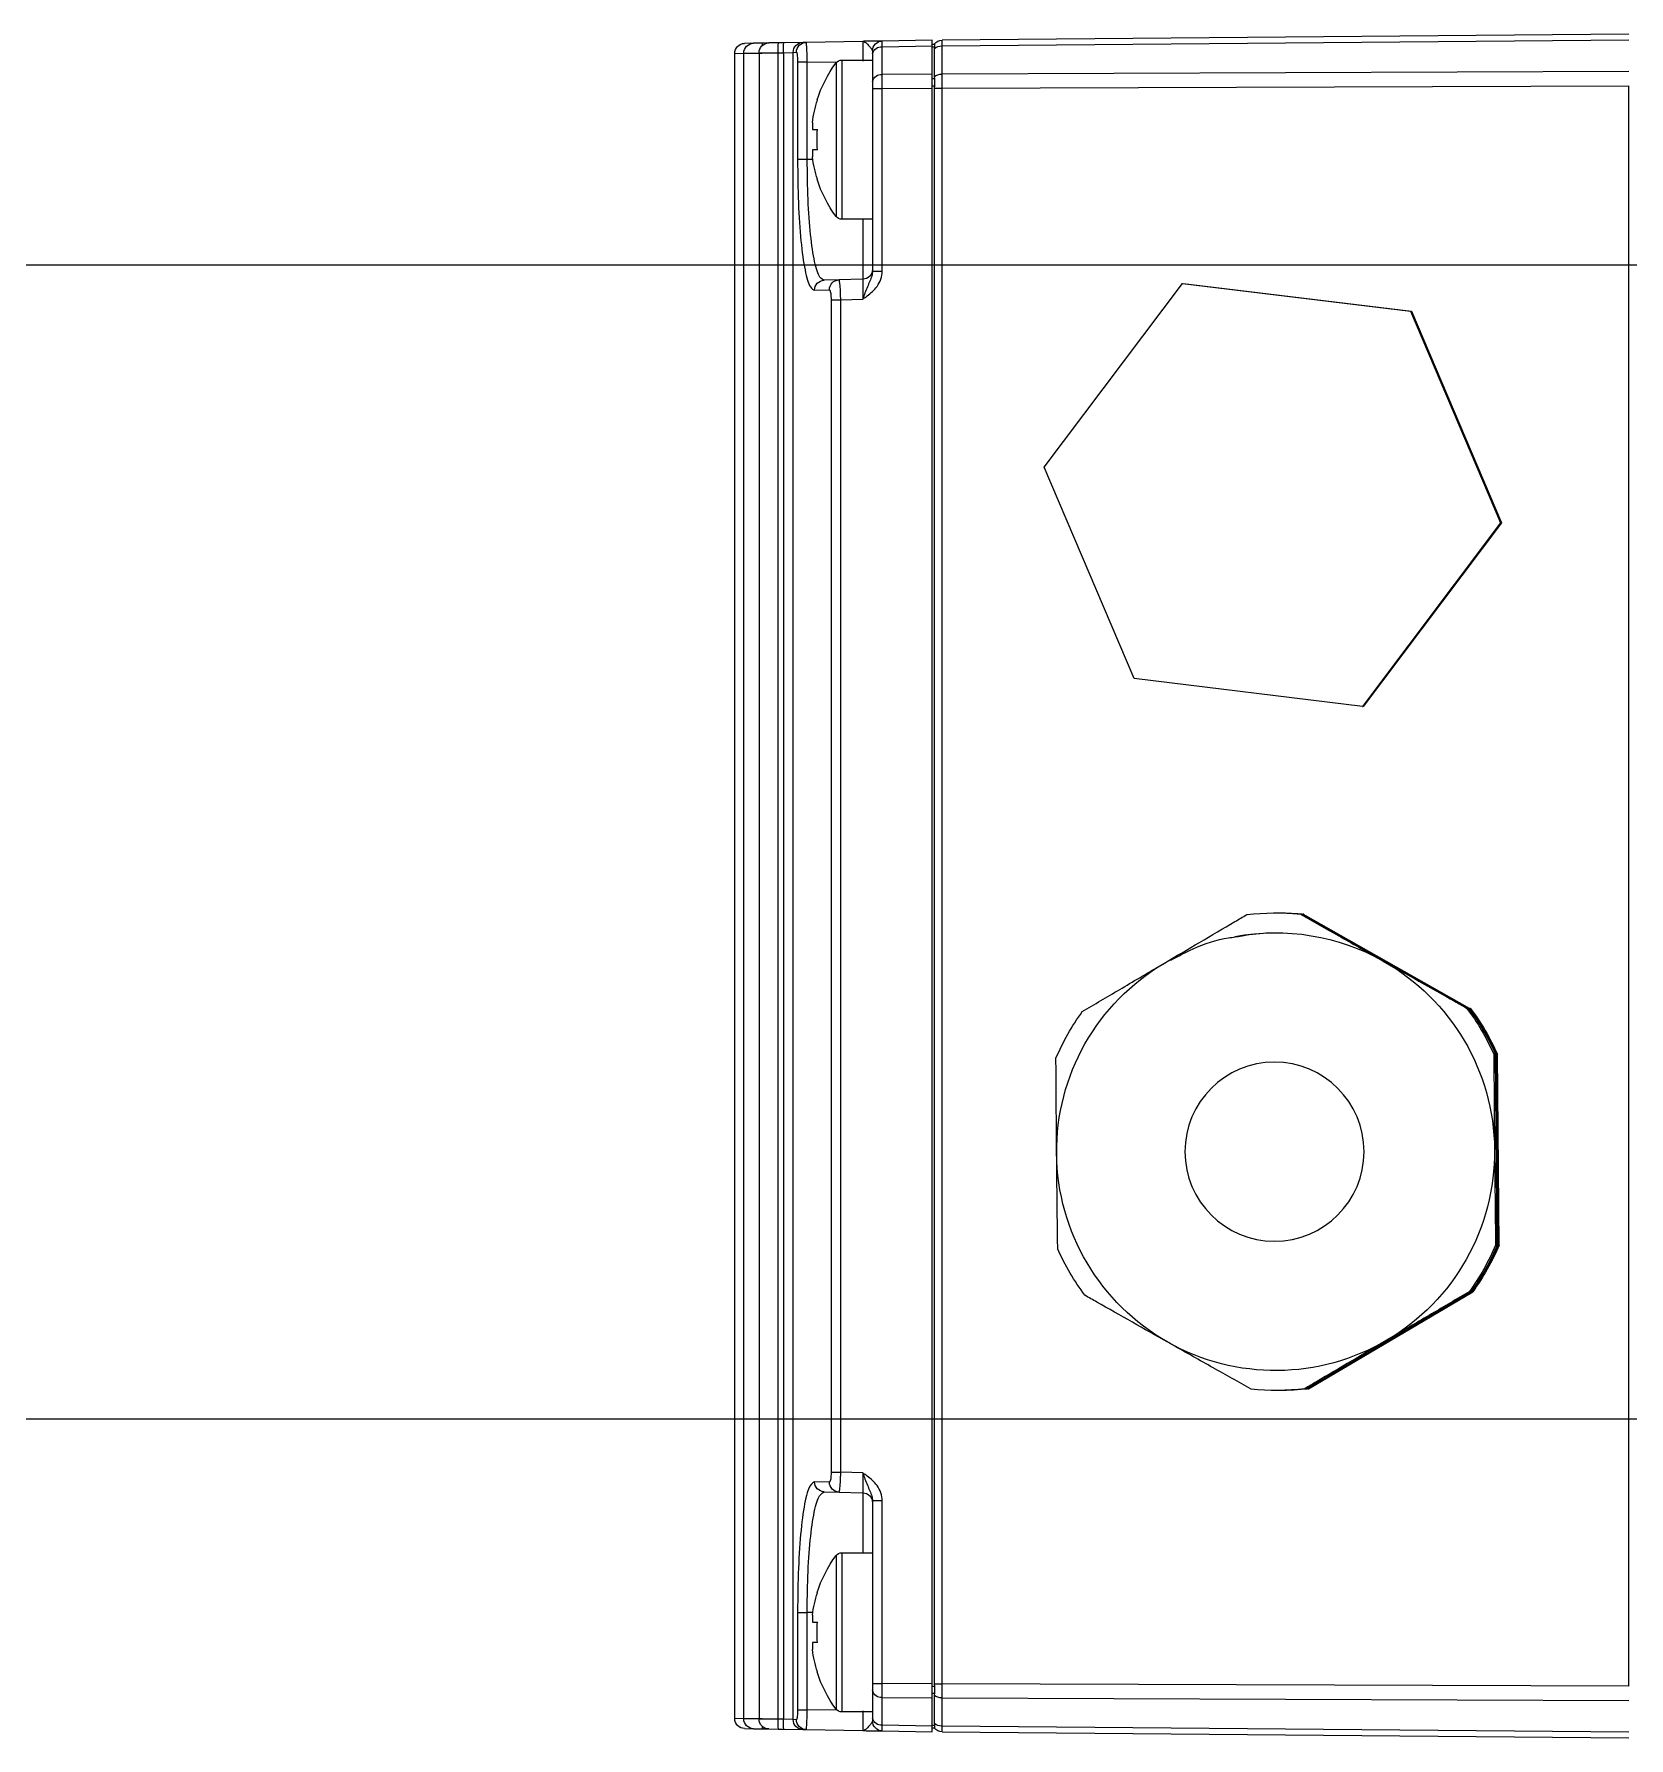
# Model space of a CAD drawing. Header units: centimetres. Extents: x 470464 to 524273, y 49611 to 59074.
# Drawn here: x 490361.16 to 490369.18, y 55170.36 to 55178.92 of the extents above; entities that cross this region are included whole.
import ezdxf

# ---------------------------------------------------------------- set-up
doc = ezdxf.new("R2010")
doc.units = ezdxf.units.CM
doc.header["$MEASUREMENT"] = 0
doc.layers.add('vinç', color=7, linetype='Continuous')

# ---------------------------------------------------------------- blocks, each defined once
blk = doc.blocks.new('DTJYJYTJRKILTULUTOTUŞ')
at = {"color": 30, "ltscale": 0.4, "true_color": 0xf26722, "elevation": 0}
blk.add_lwpolyline([(34748.232, 40110.94), (34748.232, 34810.94), (34690.232, 34810.94), (34690.232, 40110.94)], close=True, dxfattribs=at)
blk = doc.blocks.new('UHKJKLJLJLK')
at = {"color": 2, "linetype": 'Continuous', "lineweight": 25}
for p, q in [((-41132.697, 50426.852), (-41132.998, 50461.356)), ((-41132.705, 50461.356), (-41132.404, 50426.852)), ((-41130.987, 50426.852), (-41131.112, 50461.356)), ((-41130.405, 50461.356), (-41130.28, 50426.852)), ((-41130.405, 50461.356), (-41049.98, 50461.356)), ((-41050.105, 50426.852), (-41049.98, 50461.356)), ((-41049.273, 50461.356), (-41049.398, 50426.852)), ((-41047.981, 50426.852), (-41047.68, 50461.356)), ((-41047.387, 50461.356), (-41047.688, 50426.852)), ((-41108.235, 50454.794), (-41108.235, 50454.838)), ((-41108.235, 50454.838), (-41098.644, 50454.749)), ((-41098.644, 50454.705), (-41108.235, 50454.794)), ((-41071.939, 50454.949), (-41081.168, 50448.009)), ((-41071.939, 50454.905), (-41081.168, 50447.965)), ((-41071.939, 50454.905), (-41071.939, 50454.949)), ((-41061.314, 50450.427), (-41071.939, 50454.949)), ((-41061.314, 50450.383), (-41071.939, 50454.905)), ((-41108.235, 50454.746), (-41098.644, 50454.657)), ((-41108.235, 50454.659), (-41108.235, 50454.746)), ((-41098.644, 50454.749), (-41098.644, 50454.705)), ((-41098.644, 50454.657), (-41098.644, 50454.57)), ((-41115.453, 50445.252), (-41110.58, 50453.513)), ((-41110.58, 50453.469), (-41115.453, 50445.208)), ((-41115.453, 50445.16), (-41110.58, 50453.421)), ((-41110.58, 50453.513), (-41110.58, 50453.469)), ((-41110.58, 50453.421), (-41110.58, 50453.334)), ((-41096.324, 50453.337), (-41096.324, 50453.38)), ((-41091.605, 50444.986), (-41096.324, 50453.337)), ((-41096.324, 50453.289), (-41091.605, 50444.938)), ((-41096.324, 50453.201), (-41096.324, 50453.289)), ((-41061.314, 50450.383), (-41061.314, 50450.427)), ((-41059.918, 50438.965), (-41061.314, 50450.427)), ((-41059.918, 50438.921), (-41061.314, 50450.383)), ((-41081.168, 50447.965), (-41081.168, 50448.009)), ((-41081.168, 50447.965), (-41079.772, 50436.503)), ((-41115.453, 50445.208), (-41115.453, 50445.252)), ((-41115.453, 50445.073), (-41115.453, 50445.16)), ((-41091.605, 50445.03), (-41091.605, 50444.986)), ((-41091.605, 50444.938), (-41091.605, 50444.851)), ((-41115.542, 50443.794), (-41115.542, 50443.751)), ((-41115.542, 50443.703), (-41115.542, 50443.615)), ((-41091.542, 50443.751), (-41091.542, 50443.794)), ((-41091.542, 50443.615), (-41091.542, 50443.703)), ((-41069.147, 50431.981), (-41059.918, 50438.921)), ((-41059.918, 50438.921), (-41059.918, 50438.965)), ((-41079.772, 50436.503), (-41069.147, 50431.981)), ((-41132.404, 50426.852), (-41130.987, 50426.852)), ((-41130.28, 50426.852), (-41050.105, 50426.852)), ((-41130.28, 50426.457), (-41130.28, 50426.852)), ((-41050.105, 50426.457), (-41050.105, 50426.852)), ((-41049.398, 50426.852), (-41047.981, 50426.852)), ((-41132.649, 50423.848), (-41132.692, 50426.356)), ((-41132.692, 50426.356), (-41132.4, 50426.356)), ((-41132.498, 50426.356), (-41132.498, 50426.465)), ((-41132.4, 50426.356), (-41132.356, 50423.848)), ((-41132.4, 50426.356), (-41130.985, 50426.356)), ((-41132.352, 50426.356), (-41132.352, 50426.465)), ((-41132.263, 50426.457), (-41132.352, 50426.465)), ((-41130.847, 50426.457), (-41132.263, 50426.457)), ((-41130.967, 50423.848), (-41130.985, 50426.356)), ((-41130.985, 50426.356), (-41130.278, 50426.356)), ((-41130.758, 50426.465), (-41130.847, 50426.457)), ((-41130.758, 50426.356), (-41130.758, 50426.465)), ((-41130.28, 50426.457), (-41130.405, 50426.465)), ((-41130.405, 50426.356), (-41130.405, 50426.465)), ((-41050.105, 50426.457), (-41130.28, 50426.457)), ((-41130.278, 50426.356), (-41130.26, 50423.848)), ((-41130.278, 50426.356), (-41050.107, 50426.356)), ((-41050.125, 50423.848), (-41050.107, 50426.356)), ((-41050.107, 50426.356), (-41049.4, 50426.356)), ((-41049.98, 50426.465), (-41050.105, 50426.457)), ((-41049.98, 50426.356), (-41049.98, 50426.465)), ((-41049.538, 50426.457), (-41049.627, 50426.465)), ((-41049.627, 50426.356), (-41049.627, 50426.465)), ((-41048.122, 50426.457), (-41049.538, 50426.457)), ((-41049.4, 50426.356), (-41049.418, 50423.848)), ((-41049.4, 50426.356), (-41047.985, 50426.356)), ((-41048.033, 50426.465), (-41048.122, 50426.457)), ((-41048.033, 50426.356), (-41048.033, 50426.465)), ((-41048.029, 50423.848), (-41047.985, 50426.356)), ((-41047.985, 50426.356), (-41047.692, 50426.356)), ((-41047.887, 50426.356), (-41047.887, 50426.465)), ((-41047.692, 50426.356), (-41047.736, 50423.848)), ((-41132.356, 50423.848), (-41130.967, 50423.848)), ((-41132.002, 50423.356), (-41132.149, 50423.356)), ((-41130.614, 50423.356), (-41132.002, 50423.356)), ((-41131.692, 50423.356), (-41131.692, 50421.812)), ((-41130.26, 50423.356), (-41130.614, 50423.356)), ((-41130.26, 50423.848), (-41121.088, 50423.848)), ((-41130.26, 50423.356), (-41130.26, 50423.848)), ((-41121.088, 50423.356), (-41130.26, 50423.356)), ((-41123.692, 50421.812), (-41123.692, 50423.356)), ((-41121.088, 50423.848), (-41121.088, 50423.356)), ((-41059.297, 50423.848), (-41050.125, 50423.848)), ((-41059.297, 50423.356), (-41059.297, 50423.848)), ((-41050.125, 50423.356), (-41059.297, 50423.356)), ((-41056.692, 50423.356), (-41056.692, 50421.812)), ((-41050.125, 50423.356), (-41050.125, 50423.848)), ((-41049.771, 50423.356), (-41050.125, 50423.356)), ((-41048.383, 50423.356), (-41049.771, 50423.356)), ((-41049.418, 50423.848), (-41048.029, 50423.848)), ((-41048.692, 50421.812), (-41048.692, 50423.356)), ((-41048.236, 50423.356), (-41048.383, 50423.356)), ((-41132.582, 50420.021), (-41132.632, 50422.865)), ((-41120.68, 50422.87), (-41123.692, 50422.87)), ((-41120.648, 50421.673), (-41120.68, 50422.87)), ((-41119.68, 50422.865), (-41119.651, 50421.759)), ((-41060.734, 50421.759), (-41060.705, 50422.865)), ((-41059.705, 50422.87), (-41059.737, 50421.673)), ((-41056.692, 50422.87), (-41059.705, 50422.87)), ((-41047.753, 50422.865), (-41047.803, 50420.021)), ((-41123.692, 50421.812), (-41131.692, 50421.812)), ((-41131.609, 50421.582), (-41131.583, 50420.075)), ((-41123.839, 50421.522), (-41131.546, 50421.522)), ((-41120.629, 50420.925), (-41120.648, 50421.673)), ((-41119.651, 50421.759), (-41060.734, 50421.759)), ((-41119.651, 50421.274), (-41119.651, 50421.759)), ((-41060.734, 50421.274), (-41060.734, 50421.759)), ((-41059.737, 50421.673), (-41059.756, 50420.925)), ((-41048.692, 50421.812), (-41056.692, 50421.812)), ((-41048.839, 50421.522), (-41056.546, 50421.522)), ((-41048.802, 50420.075), (-41048.776, 50421.582)), ((-41129.686, 50420.57), (-41129.677, 50420.588)), ((-41128.207, 50420.588), (-41128.207, 50420.335)), ((-41127.177, 50420.335), (-41127.177, 50420.588)), ((-41125.708, 50420.588), (-41125.699, 50420.57)), ((-41120.149, 50421.192), (-41120.129, 50420.443)), ((-41060.734, 50421.274), (-41119.651, 50421.274)), ((-41060.256, 50420.443), (-41060.236, 50421.192)), ((-41054.686, 50420.57), (-41054.677, 50420.588)), ((-41053.207, 50420.588), (-41053.207, 50420.335)), ((-41052.177, 50420.335), (-41052.177, 50420.588)), ((-41050.708, 50420.588), (-41050.699, 50420.57)), ((-41132.579, 50419.857), (-41132.582, 50420.021)), ((-41132.562, 50418.898), (-41132.579, 50419.857)), ((-41131.583, 50420.075), (-41126.692, 50420.075)), ((-41131.583, 50419.591), (-41131.583, 50420.075)), ((-41128.207, 50420.335), (-41128.56, 50420.335)), ((-41126.825, 50420.335), (-41127.177, 50420.335)), ((-41126.692, 50420.355), (-41126.692, 50420.075)), ((-41126.692, 50419.591), (-41126.692, 50420.075)), ((-41053.692, 50420.355), (-41053.692, 50420.075)), ((-41053.692, 50420.075), (-41053.692, 50419.591)), ((-41053.692, 50420.075), (-41048.802, 50420.075)), ((-41053.207, 50420.335), (-41053.56, 50420.335)), ((-41051.825, 50420.335), (-41052.177, 50420.335)), ((-41048.802, 50420.075), (-41048.802, 50419.591)), ((-41047.806, 50419.857), (-41047.823, 50418.898)), ((-41047.803, 50420.021), (-41047.806, 50419.857)), ((-41132.558, 50418.627), (-41132.562, 50418.898)), ((-41132.082, 50419.533), (-41132.079, 50419.369)), ((-41132.079, 50419.369), (-41048.306, 50419.369)), ((-41132.079, 50419.369), (-41132.062, 50418.889)), ((-41048.323, 50418.889), (-41132.062, 50418.889)), ((-41132.062, 50418.889), (-41132.058, 50418.618)), ((-41126.692, 50419.591), (-41131.583, 50419.591)), ((-41048.802, 50419.591), (-41053.692, 50419.591)), ((-41048.327, 50418.618), (-41048.323, 50418.889)), ((-41048.323, 50418.889), (-41048.306, 50419.369)), ((-41048.306, 50419.369), (-41048.303, 50419.533)), ((-41047.823, 50418.898), (-41047.827, 50418.627)), ((-41132.549, 50418.144), (-41132.558, 50418.627)), ((-41132.544, 50417.841), (-41132.549, 50418.112)), ((-41132.547, 50418.109), (-41132.549, 50418.112)), ((-41132.058, 50418.618), (-41048.327, 50418.618)), ((-41132.058, 50418.618), (-41132.049, 50417.653)), ((-41048.336, 50417.653), (-41048.327, 50418.618)), ((-41047.836, 50418.112), (-41047.841, 50417.841)), ((-41047.836, 50418.112), (-41047.838, 50418.109)), ((-41047.827, 50418.627), (-41047.836, 50418.144)), ((-41132.536, 50417.376), (-41132.544, 50417.841)), ((-41132.536, 50417.372), (-41132.536, 50417.376)), ((-41132.528, 50416.926), (-41132.536, 50417.372)), ((-41048.336, 50417.653), (-41132.049, 50417.653)), ((-41132.044, 50417.815), (-41132.036, 50416.885)), ((-41048.349, 50416.885), (-41048.341, 50417.815)), ((-41047.849, 50417.372), (-41047.857, 50416.926)), ((-41047.841, 50417.841), (-41047.849, 50417.376)), ((-41047.849, 50417.376), (-41047.849, 50417.372)), ((-41132.036, 50416.885), (-41048.349, 50416.885)), ((-41132.032, 50416.885), (-41132.028, 50416.435)), ((-41132.028, 50416.433), (-41048.357, 50416.433)), ((-41048.357, 50416.435), (-41048.353, 50416.885))]:
    blk.add_line(p, q, dxfattribs=at)
blk.add_circle((-41103.542, 50443.55), 4.5, dxfattribs=at)
for centre, radius, start, end in [((-41103.542, 50443.794), 12, 113.02188, 125.9087), ((-41103.542, 50443.75), 12, 113.02188, 125.9087), ((-41103.542, 50443.606), 11, 89.46584, 149.46474), ((-41103.542, 50443.702), 12, 113.02188, 125.9087), ((-41103.542, 50443.615), 12, 113.02188, 125.9087), ((-41103.542, 50443.606), 11, 29.4677, 89.46667), ((-41103.542, 50443.794), 12, 53.02377, 65.9106), ((-41103.542, 50443.75), 12, 53.02377, 65.9106), ((-41103.542, 50443.702), 12, 53.02377, 65.9106), ((-41103.542, 50443.615), 12, 53.02377, 65.9106), ((-41103.542, 50443.607), 10.999, 149.46514, 209.46727), ((-41103.541, 50443.607), 10.999, 349.29024, 29.46728), ((-41103.543, 50443.794), 11.999, 173.02243, 180), ((-41103.543, 50443.751), 11.999, 173.02243, 180), ((-41103.543, 50443.703), 11.999, 173.02243, 180), ((-41103.543, 50443.615), 11.999, 173.02243, 185.90999), ((-41103.541, 50443.615), 11.999, 353.02243, 5.90999), ((-41103.541, 50443.794), 11.999, 0, 5.90999), ((-41103.541, 50443.751), 11.999, 0, 5.90999), ((-41103.541, 50443.703), 11.999, 0, 5.90999), ((-41103.542, 50443.607), 11, 209.4677, 269.46667), ((-41103.542, 50443.607), 11, 269.46584, 329.46474), ((-41103.542, 50443.616), 12, 233.02377, 245.9106), ((-41103.542, 50443.616), 12, 293.02188, 305.9087), ((-41132.197, 50426.856), 0.5, 180.5, 232.97295), ((-41131.816, 50426.839), 0.588, 178.71387, 220.49812), ((-41130.4, 50426.839), 0.588, 178.71387, 220.49812), ((-41049.985, 50426.839), 0.588, 319.50188, 1.28613), ((-41048.569, 50426.839), 0.588, 319.50188, 1.28613), ((-41048.188, 50426.856), 0.5, 307.02705, 359.5), ((-41132.149, 50423.856), 0.5, 181, 270), ((-41131.916, 50423.791), 0.443, 172.69985, 258.77449), ((-41130.527, 50423.791), 0.443, 172.69985, 258.77449), ((-41121.18, 50422.856), 0.5, 1.5, 90), ((-41059.205, 50422.856), 0.5, 90, 178.5), ((-41049.858, 50423.791), 0.443, 281.22551, 7.30015), ((-41048.469, 50423.791), 0.443, 281.22551, 7.30015), ((-41048.236, 50423.856), 0.5, 270, 359), ((-41131.332, 50421.812), 0.36, 180, 233.64163), ((-41127.692, 50426.756), 6.5, 233.64163, 252.13742), ((-41127.692, 50426.756), 6.5, 287.86258, 306.35837), ((-41124.052, 50421.812), 0.36, 306.35837, 0), ((-41120.152, 50421.689), 0.497, 181.86011, 270.40001), ((-41060.233, 50421.689), 0.497, 269.59999, 358.13989), ((-41056.332, 50421.812), 0.36, 180, 233.64163), ((-41052.692, 50426.756), 6.5, 233.64163, 252.13742), ((-41052.692, 50426.756), 6.5, 287.86258, 306.35837), ((-41049.052, 50421.812), 0.36, 306.35837, 0), ((-41127.692, 50426.756), 6.48, 252.16487, 262.30324), ((-41127.692, 50427.748), 7.178, 265.88569, 274.11431), ((-41127.692, 50426.756), 6.48, 277.69676, 287.83513), ((-41120.132, 50420.941), 0.497, 181.7784, 270.31021), ((-41060.253, 50420.941), 0.497, 269.68979, 358.2216), ((-41052.692, 50426.756), 6.48, 252.16487, 262.30324), ((-41052.692, 50427.748), 7.178, 265.88569, 274.11431), ((-41052.692, 50426.756), 6.48, 277.69676, 287.83513), ((-41132.084, 50420.032), 0.498, 181.18187, 270.1957), ((-41132.081, 50419.867), 0.498, 181.16389, 270.17647), ((-41048.304, 50419.867), 0.498, 269.82353, 358.83611), ((-41048.301, 50420.032), 0.498, 269.8043, 358.81813), ((-41132.25, 50422.479), 3.595, 265.01222, 272.98839), ((-41048.135, 50422.479), 3.595, 267.01161, 274.98778), ((-41132.245, 50422.208), 3.595, 265.01222, 272.98839), ((-41132.049, 50418.153), 0.5, 181, 270), ((-41048.336, 50418.153), 0.5, 270, 359), ((-41048.14, 50422.208), 3.595, 267.01161, 274.98778), ((-41132.436, 50418.108), 0.288, 248.00563, 272.68414), ((-41132.036, 50417.385), 0.5, 181.01706, 270.01847), ((-41048.349, 50417.385), 0.5, 269.98153, 358.98294), ((-41047.949, 50418.108), 0.288, 267.31586, 291.99437), ((-41132.029, 50416.935), 0.499, 181.06835, 270.07385), ((-41048.356, 50416.935), 0.499, 269.92615, 358.93165)]:
    blk.add_arc(centre, radius, start, end, dxfattribs=at)
for centre, major_axis, ratio, start_param, end_param in [((-41131.697, 50426.856), (1, 0.004), 0.001807, 3.141601, 3.926967), ((-41130.28, 50426.856), (1, 0.002), 0.004363, 3.926999, 4.712365), ((-41050.105, 50426.856), (1, -0.002), 0.004363, 4.712413, 5.497779), ((-41048.688, 50426.856), (1, -0.004), 0.001807, 5.497811, 6.283177), ((-41131.649, 50423.856), (1, 0.009), 0.003614, 3.141624, 3.926896), ((-41130.26, 50423.856), (1, 0.004), 0.008726, 3.927022, 4.712294), ((-41050.125, 50423.856), (1, -0.004), 0.008726, 4.712484, 5.497756), ((-41048.736, 50423.856), (1, -0.009), 0.003614, 5.497882, 6.283154), ((-41131.631, 50422.856), (1, -0.009), 0.013078, 1.571596, 3.141935), ((-41119.679, 50422.856), (1.001, -0.013), 0.00871, 1.571595, 3.141935), ((-41060.706, 50422.856), (1.001, 0.013), 0.00871, 6.282843, 7.853183), ((-41048.754, 50422.856), (1, 0.009), 0.013078, 6.282843, 7.853182)]:
    blk.add_ellipse(centre, major_axis=major_axis, ratio=ratio, start_param=start_param, end_param=end_param, dxfattribs=at)
for points, knots in [([(-41103.439, 50454.606), (-41104.131, 50454.612), (-41105.536, 50454.626), (-41107.127, 50454.645), (-41108.013, 50454.656), (-41108.235, 50454.659)], [0, 0, 0, 0, 0.421125, 0.855454, 1, 1, 1, 1]), ([(-41098.644, 50454.57), (-41098.71, 50454.57), (-41099.472, 50454.575), (-41100.996, 50454.585), (-41102.565, 50454.598), (-41103.387, 50454.605), (-41103.439, 50454.606)], [0, 0, 0, 0, 0.043676, 0.499241, 0.968347, 1, 1, 1, 1]), ([(-41110.58, 50453.334), (-41110.947, 50452.71), (-41111.692, 50451.442), (-41112.528, 50450.023), (-41112.972, 50449.269), (-41113.016, 50449.195)], [0, 0, 0, 0, 0.466611, 0.947222, 1, 1, 1, 1]), ([(-41093.965, 50449.017), (-41094.303, 50449.616), (-41094.99, 50450.833), (-41095.772, 50452.222), (-41096.211, 50453), (-41096.324, 50453.201)], [0, 0, 0, 0, 0.418455, 0.849886, 1, 1, 1, 1]), ([(-41113.016, 50449.195), (-41113.366, 50448.603), (-41114.075, 50447.401), (-41114.883, 50446.035), (-41115.336, 50445.27), (-41115.453, 50445.073)], [0, 0, 0, 0, 0.418455, 0.849886, 1, 1, 1, 1]), ([(-41091.605, 50444.851), (-41091.961, 50445.477), (-41092.682, 50446.749), (-41093.491, 50448.18), (-41093.922, 50448.942), (-41093.965, 50449.017)], [0, 0, 0, 0, 0.466611, 0.947222, 1, 1, 1, 1]), ([(-41092.754, 50441.569), (-41092.67, 50442.043), (-41092.558, 50442.685), (-41092.545, 50443.335), (-41092.542, 50443.504)], [0, 0, 0, 0, 0.7392962, 1, 1, 1, 1]), ([(-41115.478, 50442.38), (-41115.123, 50441.749), (-41114.401, 50440.468), (-41113.592, 50439.033), (-41113.161, 50438.271), (-41113.119, 50438.196)], [0, 0, 0, 0, 0.466611, 0.947222, 1, 1, 1, 1]), ([(-41094.067, 50438.018), (-41093.718, 50438.611), (-41093.008, 50439.814), (-41092.2, 50441.189), (-41091.747, 50441.959), (-41091.63, 50442.158)], [0, 0, 0, 0, 0.4184555, 0.8498856, 1, 1, 1, 1]), ([(-41093.918, 50438.35), (-41093.721, 50438.717), (-41093.229, 50439.631), (-41092.859, 50440.736), (-41092.767, 50441.461), (-41092.754, 50441.569)], [0, 0, 0, 0, 0.363514, 0.905163, 1, 1, 1, 1]), ([(-41113.119, 50438.196), (-41112.781, 50437.598), (-41112.094, 50436.383), (-41111.311, 50435.001), (-41110.873, 50434.229), (-41110.76, 50434.029)], [0, 0, 0, 0, 0.418455, 0.849886, 1, 1, 1, 1]), ([(-41096.504, 50433.896), (-41096.137, 50434.516), (-41095.392, 50435.775), (-41094.556, 50437.19), (-41094.111, 50437.944), (-41094.067, 50438.018)], [0, 0, 0, 0, 0.466611, 0.947222, 1, 1, 1, 1]), ([(-41108.44, 50432.661), (-41108.218, 50432.658), (-41107.351, 50432.647), (-41105.762, 50432.628), (-41104.356, 50432.614), (-41103.644, 50432.607)], [0, 0, 0, 0, 0.144547, 0.566474, 1, 1, 1, 1]), ([(-41103.644, 50432.607), (-41103.592, 50432.607), (-41102.795, 50432.6), (-41101.225, 50432.587), (-41099.699, 50432.576), (-41098.915, 50432.572), (-41098.848, 50432.571)], [0, 0, 0, 0, 0.031652, 0.486069, 0.956325, 1, 1, 1, 1]), ([(-41132.352, 50426.465), (-41132.376, 50426.468), (-41132.437, 50426.477), (-41132.488, 50426.477), (-41132.495, 50426.468), (-41132.498, 50426.465)], [0, 0, 0, 0, 0.283677, 0.721558, 1, 1, 1, 1]), ([(-41130.405, 50426.465), (-41130.442, 50426.468), (-41130.535, 50426.477), (-41130.66, 50426.477), (-41130.731, 50426.468), (-41130.758, 50426.465)], [0, 0, 0, 0, 0.283677, 0.721558, 1, 1, 1, 1]), ([(-41049.627, 50426.465), (-41049.655, 50426.468), (-41049.726, 50426.477), (-41049.851, 50426.477), (-41049.944, 50426.468), (-41049.98, 50426.465)], [0, 0, 0, 0, 0.283677, 0.721558, 1, 1, 1, 1]), ([(-41047.887, 50426.465), (-41047.89, 50426.468), (-41047.897, 50426.477), (-41047.949, 50426.477), (-41048.01, 50426.468), (-41048.033, 50426.465)], [0, 0, 0, 0, 0.2836773, 0.7215576, 1, 1, 1, 1]), ([(-41132.632, 50422.865), (-41132.632, 50422.867), (-41132.633, 50422.942), (-41132.637, 50423.204), (-41132.643, 50423.547), (-41132.648, 50423.804), (-41132.648, 50423.833), (-41132.649, 50423.848)], [0, 0, 0, 0, 0.003542, 0.154386, 0.540249, 0.769622, 1, 1, 1, 1]), ([(-41132.149, 50423.356), (-41132.175, 50423.348), (-41132.233, 50423.329), (-41132.411, 50423.177), (-41132.595, 50423.016), (-41132.632, 50422.903), (-41132.632, 50422.866), (-41132.632, 50422.865)], [0, 0, 0, 0, 0.162018, 0.354554, 0.790582, 0.995844, 1, 1, 1, 1]), ([(-41121.088, 50423.848), (-41120.95, 50423.833), (-41120.675, 50423.804), (-41120.228, 50423.547), (-41119.92, 50423.204), (-41119.734, 50422.942), (-41119.681, 50422.867), (-41119.68, 50422.865)], [0, 0, 0, 0, 0.230378, 0.459751, 0.845614, 0.996458, 1, 1, 1, 1]), ([(-41119.68, 50422.865), (-41119.682, 50422.866), (-41119.786, 50422.903), (-41120.109, 50423.016), (-41120.48, 50423.177), (-41120.828, 50423.329), (-41121.006, 50423.348), (-41121.088, 50423.356)], [0, 0, 0, 0, 0.004156, 0.209418, 0.645446, 0.837982, 1, 1, 1, 1]), ([(-41060.705, 50422.865), (-41060.704, 50422.867), (-41060.651, 50422.942), (-41060.465, 50423.204), (-41060.157, 50423.547), (-41059.71, 50423.804), (-41059.435, 50423.833), (-41059.297, 50423.848)], [0, 0, 0, 0, 0.003542, 0.1543858, 0.5402492, 0.7696221, 1, 1, 1, 1]), ([(-41059.297, 50423.356), (-41059.379, 50423.348), (-41059.557, 50423.329), (-41059.905, 50423.177), (-41060.276, 50423.016), (-41060.599, 50422.903), (-41060.703, 50422.866), (-41060.705, 50422.865)], [0, 0, 0, 0, 0.162018, 0.354554, 0.790582, 0.995844, 1, 1, 1, 1]), ([(-41047.753, 50422.865), (-41047.753, 50422.866), (-41047.753, 50422.903), (-41047.79, 50423.016), (-41047.974, 50423.177), (-41048.152, 50423.329), (-41048.21, 50423.348), (-41048.236, 50423.356)], [0, 0, 0, 0, 0.004156, 0.2094176, 0.6454459, 0.8379819, 1, 1, 1, 1]), ([(-41047.736, 50423.848), (-41047.737, 50423.833), (-41047.737, 50423.804), (-41047.742, 50423.547), (-41047.748, 50423.204), (-41047.752, 50422.942), (-41047.753, 50422.867), (-41047.753, 50422.865)], [0, 0, 0, 0, 0.2303779, 0.4597508, 0.8456142, 0.996458, 1, 1, 1, 1]), ([(-41120.648, 50421.673), (-41120.637, 50421.681), (-41120.615, 50421.698), (-41120.439, 50421.722), (-41120.182, 50421.742), (-41119.902, 50421.754), (-41119.721, 50421.758), (-41119.651, 50421.759)], [0, 0, 0, 0, 0.217355, 0.4355, 0.652391, 0.866423, 1, 1, 1, 1]), ([(-41060.734, 50421.759), (-41060.623, 50421.757), (-41060.402, 50421.752), (-41060.107, 50421.736), (-41059.881, 50421.715), (-41059.755, 50421.693), (-41059.742, 50421.679), (-41059.737, 50421.673)], [0, 0, 0, 0, 0.211226, 0.422106, 0.633194, 0.846371, 1, 1, 1, 1]), ([(-41126.692, 50420.075), (-41126.252, 50420.078), (-41125.131, 50420.087), (-41123.425, 50420.179), (-41121.874, 50420.36), (-41120.823, 50420.615), (-41120.694, 50420.822), (-41120.629, 50420.925)], [0, 0, 0, 0, 0.138027, 0.351557, 0.566811, 0.783388, 1, 1, 1, 1]), ([(-41119.651, 50421.274), (-41119.686, 50421.274), (-41119.777, 50421.273), (-41119.917, 50421.263), (-41120.045, 50421.245), (-41120.132, 50421.22), (-41120.143, 50421.202), (-41120.149, 50421.192)], [0, 0, 0, 0, 0.1327797, 0.3457297, 0.5622966, 0.7811441, 1, 1, 1, 1]), ([(-41060.236, 50421.192), (-41060.239, 50421.199), (-41060.245, 50421.214), (-41060.308, 50421.237), (-41060.42, 50421.258), (-41060.568, 50421.271), (-41060.679, 50421.273), (-41060.734, 50421.274)], [0, 0, 0, 0, 0.154746, 0.368894, 0.579996, 0.790026, 1, 1, 1, 1]), ([(-41059.756, 50420.925), (-41059.726, 50420.854), (-41059.651, 50420.68), (-41058.908, 50420.437), (-41057.537, 50420.232), (-41055.728, 50420.1), (-41054.371, 50420.083), (-41053.692, 50420.075)], [0, 0, 0, 0, 0.148935, 0.363073, 0.5758, 0.787915, 1, 1, 1, 1]), ([(-41132.582, 50420.021), (-41132.571, 50420.026), (-41132.549, 50420.037), (-41132.374, 50420.052), (-41132.118, 50420.064), (-41131.837, 50420.072), (-41131.654, 50420.074), (-41131.583, 50420.075)], [0, 0, 0, 0, 0.216405, 0.433275, 0.649438, 0.863869, 1, 1, 1, 1]), ([(-41120.129, 50420.443), (-41120.199, 50420.34), (-41120.34, 50420.132), (-41121.478, 50419.877), (-41123.156, 50419.695), (-41125.003, 50419.604), (-41126.216, 50419.595), (-41126.692, 50419.591)], [0, 0, 0, 0, 0.2166576, 0.4332755, 0.6485331, 0.8620186, 1, 1, 1, 1]), ([(-41053.692, 50419.591), (-41054.427, 50419.6), (-41055.895, 50419.616), (-41057.853, 50419.749), (-41059.337, 50419.954), (-41060.142, 50420.198), (-41060.223, 50420.372), (-41060.256, 50420.443)], [0, 0, 0, 0, 0.212019, 0.424105, 0.636852, 0.851036, 1, 1, 1, 1]), ([(-41048.802, 50420.075), (-41048.69, 50420.073), (-41048.468, 50420.07), (-41048.171, 50420.06), (-41047.945, 50420.047), (-41047.821, 50420.033), (-41047.808, 50420.025), (-41047.803, 50420.021)], [0, 0, 0, 0, 0.212598, 0.424954, 0.637499, 0.8514, 1, 1, 1, 1]), ([(-41131.583, 50419.591), (-41131.619, 50419.591), (-41131.71, 50419.59), (-41131.851, 50419.583), (-41131.979, 50419.57), (-41132.066, 50419.553), (-41132.077, 50419.54), (-41132.082, 50419.533)], [0, 0, 0, 0, 0.135568, 0.349274, 0.565246, 0.782603, 1, 1, 1, 1]), ([(-41048.303, 50419.533), (-41048.306, 50419.538), (-41048.312, 50419.549), (-41048.373, 50419.565), (-41048.486, 50419.579), (-41048.635, 50419.589), (-41048.746, 50419.591), (-41048.802, 50419.591)], [0, 0, 0, 0, 0.149315, 0.363892, 0.576475, 0.78827, 1, 1, 1, 1])]:
    blk.add_open_spline(points, degree=3, knots=knots, dxfattribs=at)
blk = doc.blocks.new('ytrrytyıyrttrtrdffcfrfrrdftgyu')
at = {"color": 1, "xscale": -0.1, "yscale": 0.1, "zscale": 0.1}
blk.add_blockref('UHKJKLJLJLK', (390567.8312, 71308.5084), dxfattribs=at)
blk = doc.blocks.new('KLJLKHŞKLJKŞJHIUHYGFRTDTRFJKLK')
at = {"xscale": 0.1, "yscale": 0.1, "zscale": 0.1}
blk.add_blockref('DTJYJYTJRKILTULUTOTUŞ', (391199.207, 72005.3703), dxfattribs=at)
at = {"layer": 'vinç', "color": 2}
blk.add_blockref('ytrrytyıyrttrtrdffcfrfrrdftgyu', (-5.5, -666), dxfattribs=at)

msp = doc.modelspace()

# ---------------------------------------------------------------- block references
at = {"layer": 'vinç', "color": 2, "rotation": 270}
msp.add_blockref('KLJLKHŞKLJKŞJHIUHYGFRTDTRFJKLK', (414680.5314, 449845.9931), dxfattribs=at)

doc.saveas('drawing.dxf')
